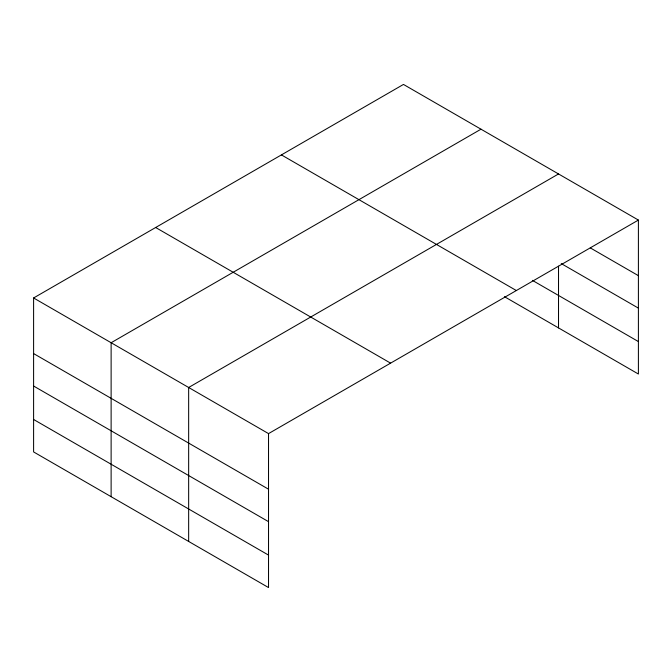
<?xml version="1.0" encoding="UTF-8"?>
<svg xmlns="http://www.w3.org/2000/svg" width="672" height="672" viewBox="0 0 672 672"><rect width="100%" height="100%" fill="white"/><g stroke="black" fill="none" stroke-linecap="round" stroke-linejoin="round"><path stroke-width="1.01" d="M33.6 297.973L268.531 433.608L268.531 587.563L33.6 451.928L33.6 297.973L403.469 84.437L638.4 220.072L638.4 374.027L504.437 296.68M481.001 129.192L111.124 342.737L111.124 496.692M558.524 173.956L188.656 387.492L188.656 541.447M268.531 433.608L638.4 220.072M590.293 247.892L638.4 275.663M561.246 263.584L638.4 308.12M532.384 280.358L638.4 341.569M281.417 154.904L516.34 290.539M155.66 227.506L390.583 363.14M33.6 353.573L268.531 489.208M33.6 386.03L268.531 521.665M33.6 419.471L268.531 555.106M558.524 266.188L558.524 327.911"/></g></svg>
